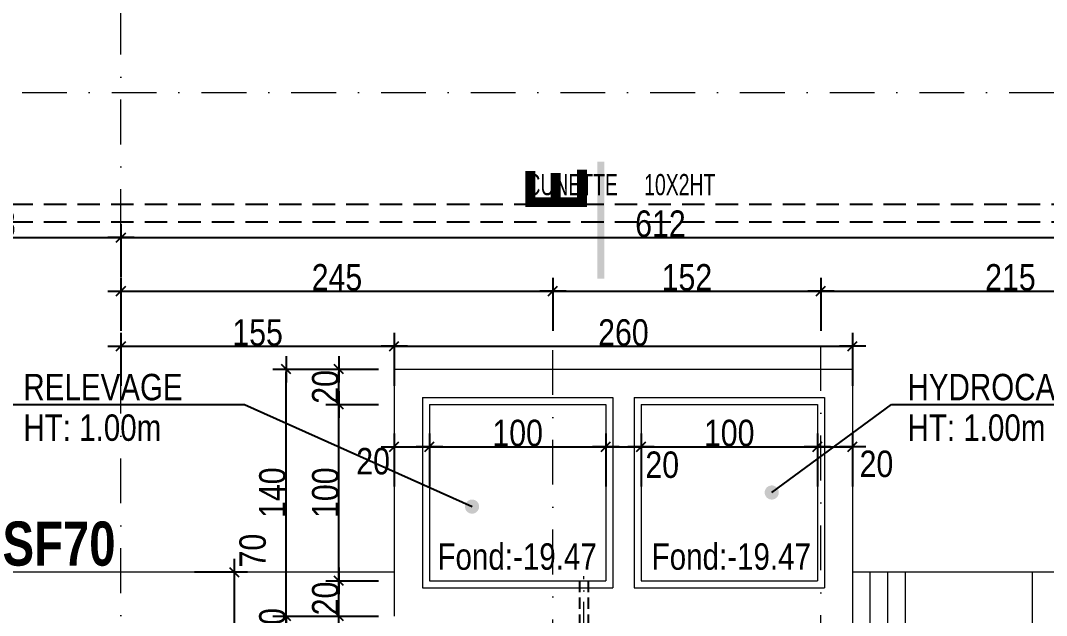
# Model space of a CAD drawing. Header units: centimetres. Extents: x -14085 to 643619, y -47998 to 35592.
# Drawn here: x 54485 to 55067, y 3847 to 4184 of the extents above; entities that cross this region are included whole.
import ezdxf
from ezdxf.enums import TextEntityAlignment as Align

# ---------------------------------------------------------------- set-up
doc = ezdxf.new("R2010")
doc.units = ezdxf.units.CM
doc.header["$PDMODE"] = 1
doc.header["$PDSIZE"] = -2
doc.linetypes.add('CACHEX2', pattern=[19.05, 12.7, -6.35])
doc.linetypes.add('TIRETPTX2', pattern=[50.8, 25.4, -12.7, 0, -12.7])
for name, color, linetype in [('01_cote_gen', 4, 'Continuous'), ('01_linteaux', 2, 'Continuous'), ('01_murs_sup', 2, 'CACHEX2'), ('01_texte', 230, 'Continuous'), ('AA_COTES', 2, 'Continuous')]:
    doc.layers.add(name, color=color, linetype=linetype)
doc.layers.add('01_sem', color=42, linetype='Continuous', lineweight=15)
doc.layers.add('01_tram_axes', color=2, linetype='TIRETPTX2', lineweight=9)
doc.styles.add('Arial Narrow', font='ARIALN.TTF')
doc.styles.add('impact', font='impact.ttf')
doc.styles.add('MATTE_TXT', font='arial.ttf')
doc.styles.add('STYLE2', font='ARIALN.TTF')
doc.dimstyles.new('JB50', dxfattribs={"dimscale": 0.1, "dimtxt": 150, "dimasz": 15, "dimexe": 0.1, "dimexo": 0.1, "dimgap": 0.09, "dimtad": 1, "dimdec": 1, "dimdsep": 46, "dimtxsty": 'STYLE2', "dimblk1": 'BOND_G', "dimblk2": 'BOND_D', "dimsah": 1, "dimcen": 1.5, "dimdle": 0.01, "dimse1": 1, "dimse2": 1, "dimclrd": 4, "dimclre": 2, "dimclrt": 6, "dimazin": 2, "dimtfac": 2.333333, "dimtdec": 1, "dimtix": 1, "dimtmove": 2, "dimatfit": 3, "dimldrblk": 'BOND_G', "dimfxl": 1, "dimtolj": 1, "dimtzin": 0, "dimarcsym": 0})

# ---------------------------------------------------------------- blocks, each defined once
blk = doc.blocks.new('BOND_G')
at = {"layer": 'AA_COTES', "color": 0}
for p, q in [((0, -5), (0, 15)), ((5, 0), (-5, 0)), ((1.77, 1.77), (-1.77, -1.77))]:
    blk.add_line(p, q, dxfattribs=at)
blk = doc.blocks.new('BOND_D')
at = {"layer": 'AA_COTES', "color": 0}
for p, q in [((0, 5), (0, -15)), ((5, 0), (-5, 0)), ((-1.77, -1.77), (1.77, 1.77))]:
    blk.add_line(p, q, dxfattribs=at)
blk = doc.blocks.new('*D1565')
at = {"layer": '01_cote_gen', "color": 4, "lineweight": -2, "transparency": 16777216}
blk.add_line((54606.04, 3869.89), (54606.04, 3802.89), dxfattribs=at)
at = {"layer": 'Defpoints', "color": 0, "lineweight": 0, "transparency": 16777216}
for p in [(54589.06, 3871.39), (54586.02, 3801.39), (54606.04, 3801.39)]:
    blk.add_point(p, dxfattribs=at)
at = {"layer": '01_cote_gen', "color": 4, "lineweight": -2, "transparency": 16777216, "xscale": 1.5, "yscale": 1.5, "zscale": 1.5}
for name, p, rotation in [('BOND_G', (54606.04, 3871.39), 90), ('BOND_D', (54606.04, 3801.39), 270)]:
    blk.add_blockref(name, p, dxfattribs=dict(at, rotation=rotation))
at = {"layer": '01_cote_gen', "color": 6, "lineweight": 0, "transparency": 16777216, "insert": (54616.62, 3883.54), "char_height": 15, "attachment_point": 5, "rotation": 90, "style": 'STYLE2'}
blk.add_mtext('\\A1;70', dxfattribs=at)
blk = doc.blocks.new('*D1596')
at = {"layer": '01_cote_gen', "color": 4, "lineweight": -2, "transparency": 16777216}
blk.add_line((54395.37, 4061.21), (54540.37, 4061.21), dxfattribs=at)
at = {"layer": 'Defpoints', "color": 0, "lineweight": 0, "transparency": 16777216}
for p in [(54541.87, 4061.21), (54541.87, 4038.71), (54393.87, 3991.29)]:
    blk.add_point(p, dxfattribs=at)
at = {"layer": '01_cote_gen', "color": 4, "lineweight": -2, "transparency": 16777216, "xscale": 1.5, "yscale": 1.5, "zscale": 1.5, "rotation": 180}
blk.add_blockref('BOND_G', (54393.87, 4061.21), dxfattribs=at)
at = {"layer": '01_cote_gen', "color": 4, "lineweight": -2, "transparency": 16777216, "xscale": 1.5, "yscale": 1.5, "zscale": 1.5}
blk.add_blockref('BOND_D', (54541.87, 4061.21), dxfattribs=at)
at = {"layer": '01_cote_gen', "color": 6, "lineweight": 0, "transparency": 16777216, "insert": (54467.87, 4068.88), "char_height": 15, "attachment_point": 5, "style": 'STYLE2'}
blk.add_mtext('\\A1;148', dxfattribs=at)
blk = doc.blocks.new('*D1597')
at = {"layer": '01_cote_gen', "color": 4, "lineweight": -2, "transparency": 16777216}
blk.add_line((54543.37, 4061.21), (55152.37, 4061.21), dxfattribs=at)
at = {"layer": 'Defpoints', "color": 0, "lineweight": 0, "transparency": 16777216}
for p in [(55153.87, 4061.21), (54541.87, 4053.59), (55153.87, 4040.75)]:
    blk.add_point(p, dxfattribs=at)
at = {"layer": '01_cote_gen', "color": 4, "lineweight": -2, "transparency": 16777216, "xscale": 1.5, "yscale": 1.5, "zscale": 1.5, "rotation": 180}
blk.add_blockref('BOND_G', (54541.87, 4061.21), dxfattribs=at)
at = {"layer": '01_cote_gen', "color": 4, "lineweight": -2, "transparency": 16777216, "xscale": 1.5, "yscale": 1.5, "zscale": 1.5}
blk.add_blockref('BOND_D', (55153.87, 4061.21), dxfattribs=at)
at = {"layer": '01_cote_gen', "color": 6, "lineweight": 0, "transparency": 16777216, "insert": (54847.87, 4068.88), "char_height": 15, "attachment_point": 5, "style": 'STYLE2'}
blk.add_mtext('\\A1;612', dxfattribs=at)
blk = doc.blocks.new('*D1598')
at = {"layer": '01_cote_gen', "color": 4, "lineweight": -2, "transparency": 16777216}
blk.add_line((54543.37, 4030.79), (54785.37, 4030.79), dxfattribs=at)
at = {"layer": 'Defpoints', "color": 0, "lineweight": 0, "transparency": 16777216}
for p in [(54786.87, 4030.79), (54541.87, 4021.74), (54786.87, 4004.4)]:
    blk.add_point(p, dxfattribs=at)
at = {"layer": '01_cote_gen', "color": 4, "lineweight": -2, "transparency": 16777216, "xscale": 1.5, "yscale": 1.5, "zscale": 1.5, "rotation": 180}
blk.add_blockref('BOND_G', (54541.87, 4030.79), dxfattribs=at)
at = {"layer": '01_cote_gen', "color": 4, "lineweight": -2, "transparency": 16777216, "xscale": 1.5, "yscale": 1.5, "zscale": 1.5}
blk.add_blockref('BOND_D', (54786.87, 4030.79), dxfattribs=at)
at = {"layer": '01_cote_gen', "color": 6, "lineweight": 0, "transparency": 16777216, "insert": (54664.37, 4038.45), "char_height": 15, "attachment_point": 5, "style": 'STYLE2'}
blk.add_mtext('\\A1;245', dxfattribs=at)
blk = doc.blocks.new('*D1599')
at = {"layer": '01_cote_gen', "color": 4, "lineweight": -2, "transparency": 16777216}
blk.add_line((54788.37, 4030.79), (54937.39, 4030.79), dxfattribs=at)
at = {"layer": 'Defpoints', "color": 0, "lineweight": 0, "transparency": 16777216}
for p in [(54938.89, 4030.79), (54786.87, 4008.29), (54938.89, 4005.96)]:
    blk.add_point(p, dxfattribs=at)
at = {"layer": '01_cote_gen', "color": 4, "lineweight": -2, "transparency": 16777216, "xscale": 1.5, "yscale": 1.5, "zscale": 1.5, "rotation": 180}
blk.add_blockref('BOND_G', (54786.87, 4030.79), dxfattribs=at)
at = {"layer": '01_cote_gen', "color": 4, "lineweight": -2, "transparency": 16777216, "xscale": 1.5, "yscale": 1.5, "zscale": 1.5}
blk.add_blockref('BOND_D', (54938.89, 4030.79), dxfattribs=at)
at = {"layer": '01_cote_gen', "color": 6, "lineweight": 0, "transparency": 16777216, "insert": (54862.88, 4038.45), "char_height": 15, "attachment_point": 5, "style": 'STYLE2'}
blk.add_mtext('\\A1;152', dxfattribs=at)
blk = doc.blocks.new('*D1600')
at = {"layer": '01_cote_gen', "color": 4, "lineweight": -2, "transparency": 16777216}
blk.add_line((54940.39, 4030.79), (55152.37, 4030.79), dxfattribs=at)
at = {"layer": 'Defpoints', "color": 0, "lineweight": 0, "transparency": 16777216}
for p in [(55153.87, 4030.79), (54938.89, 4023.29), (55153.87, 4013.52)]:
    blk.add_point(p, dxfattribs=at)
at = {"layer": '01_cote_gen', "color": 4, "lineweight": -2, "transparency": 16777216, "xscale": 1.5, "yscale": 1.5, "zscale": 1.5, "rotation": 180}
blk.add_blockref('BOND_G', (54938.89, 4030.79), dxfattribs=at)
at = {"layer": '01_cote_gen', "color": 4, "lineweight": -2, "transparency": 16777216, "xscale": 1.5, "yscale": 1.5, "zscale": 1.5}
blk.add_blockref('BOND_D', (55153.87, 4030.79), dxfattribs=at)
at = {"layer": '01_cote_gen', "color": 6, "lineweight": 0, "transparency": 16777216, "insert": (55046.38, 4038.45), "char_height": 15, "attachment_point": 5, "style": 'STYLE2'}
blk.add_mtext('\\A1;215', dxfattribs=at)
blk = doc.blocks.new('*D1997')
at = {"layer": '01_cote_gen', "color": 4, "lineweight": -2, "ltscale": 0.2, "transparency": 16777216}
blk.add_line((54543.37, 3999.5), (54695.37, 3999.5), dxfattribs=at)
at = {"layer": 'Defpoints', "color": 0, "lineweight": 0, "ltscale": 0.2, "transparency": 16777216}
for p in [(54696.87, 3999.5), (54541.87, 3973.35), (54696.87, 3973.35)]:
    blk.add_point(p, dxfattribs=at)
at = {"layer": '01_cote_gen', "color": 4, "lineweight": -2, "ltscale": 0.2, "transparency": 16777216, "xscale": 1.5, "yscale": 1.5, "zscale": 1.5, "rotation": 180}
blk.add_blockref('BOND_G', (54541.87, 3999.5), dxfattribs=at)
at = {"layer": '01_cote_gen', "color": 4, "lineweight": -2, "ltscale": 0.2, "transparency": 16777216, "xscale": 1.5, "yscale": 1.5, "zscale": 1.5}
blk.add_blockref('BOND_D', (54696.87, 3999.5), dxfattribs=at)
at = {"layer": '01_cote_gen', "color": 6, "lineweight": 0, "ltscale": 0.2, "transparency": 16777216, "insert": (54619.37, 4007.17), "char_height": 15, "attachment_point": 5, "style": 'STYLE2'}
blk.add_mtext('\\A1;155', dxfattribs=at)
blk = doc.blocks.new('*D1998')
at = {"layer": '01_cote_gen', "color": 4, "lineweight": -2, "ltscale": 0.2, "transparency": 16777216}
blk.add_line((54698.37, 3999.5), (54955.37, 3999.5), dxfattribs=at)
at = {"layer": 'Defpoints', "color": 0, "lineweight": 0, "ltscale": 0.2, "transparency": 16777216}
for p in [(54956.87, 3999.5), (54696.87, 3977), (54956.87, 3977)]:
    blk.add_point(p, dxfattribs=at)
at = {"layer": '01_cote_gen', "color": 4, "lineweight": -2, "ltscale": 0.2, "transparency": 16777216, "xscale": 1.5, "yscale": 1.5, "zscale": 1.5, "rotation": 180}
blk.add_blockref('BOND_G', (54696.87, 3999.5), dxfattribs=at)
at = {"layer": '01_cote_gen', "color": 4, "lineweight": -2, "ltscale": 0.2, "transparency": 16777216, "xscale": 1.5, "yscale": 1.5, "zscale": 1.5}
blk.add_blockref('BOND_D', (54956.87, 3999.5), dxfattribs=at)
at = {"layer": '01_cote_gen', "color": 6, "lineweight": 0, "ltscale": 0.2, "transparency": 16777216, "insert": (54826.87, 4007.17), "char_height": 15, "attachment_point": 5, "style": 'STYLE2'}
blk.add_mtext('\\A1;260', dxfattribs=at)
blk = doc.blocks.new('*D1999')
at = {"layer": '01_cote_gen', "color": 4, "lineweight": -2, "ltscale": 0.2, "transparency": 16777216}
blk.add_line((54698.37, 3942.5), (54715.37, 3942.5), dxfattribs=at)
at = {"layer": 'Defpoints', "color": 0, "lineweight": 0, "ltscale": 0.2, "transparency": 16777216}
for p in [(54696.87, 3954), (54716.87, 3954), (54716.87, 3942.5)]:
    blk.add_point(p, dxfattribs=at)
at = {"layer": '01_cote_gen', "color": 4, "lineweight": -2, "ltscale": 0.2, "transparency": 16777216, "xscale": 1.5, "yscale": 1.5, "zscale": 1.5, "rotation": 180}
blk.add_blockref('BOND_G', (54696.87, 3942.5), dxfattribs=at)
at = {"layer": '01_cote_gen', "color": 4, "lineweight": -2, "ltscale": 0.2, "transparency": 16777216, "xscale": 1.5, "yscale": 1.5, "zscale": 1.5}
blk.add_blockref('BOND_D', (54716.87, 3942.5), dxfattribs=at)
at = {"layer": '01_cote_gen', "color": 6, "lineweight": 0, "ltscale": 0.2, "transparency": 16777216, "insert": (54684.87, 3934.17), "char_height": 15, "attachment_point": 5, "style": 'STYLE2'}
blk.add_mtext('\\A1;20', dxfattribs=at)
blk = doc.blocks.new('*D2000')
at = {"layer": '01_cote_gen', "color": 4, "lineweight": -2, "ltscale": 0.2, "transparency": 16777216}
blk.add_line((54718.37, 3942.5), (54815.37, 3942.5), dxfattribs=at)
at = {"layer": 'Defpoints', "color": 0, "lineweight": 0, "ltscale": 0.2, "transparency": 16777216}
for p in [(54716.87, 3954), (54816.87, 3942.5), (54816.87, 3942.5)]:
    blk.add_point(p, dxfattribs=at)
at = {"layer": '01_cote_gen', "color": 4, "lineweight": -2, "ltscale": 0.2, "transparency": 16777216, "xscale": 1.5, "yscale": 1.5, "zscale": 1.5, "rotation": 180}
blk.add_blockref('BOND_G', (54716.87, 3942.5), dxfattribs=at)
at = {"layer": '01_cote_gen', "color": 4, "lineweight": -2, "ltscale": 0.2, "transparency": 16777216, "xscale": 1.5, "yscale": 1.5, "zscale": 1.5}
blk.add_blockref('BOND_D', (54816.87, 3942.5), dxfattribs=at)
at = {"layer": '01_cote_gen', "color": 6, "lineweight": 0, "ltscale": 0.2, "transparency": 16777216, "insert": (54766.87, 3950.17), "char_height": 15, "attachment_point": 5, "style": 'STYLE2'}
blk.add_mtext('\\A1;100', dxfattribs=at)
blk = doc.blocks.new('*D2001')
at = {"layer": '01_cote_gen', "color": 4, "lineweight": -2, "ltscale": 0.2, "transparency": 16777216}
blk.add_line((54818.37, 3942.5), (54835.37, 3942.5), dxfattribs=at)
at = {"layer": 'Defpoints', "color": 0, "lineweight": 0, "ltscale": 0.2, "transparency": 16777216}
for p in [(54816.87, 3942.5), (54836.87, 3942.5), (54836.87, 3942.5)]:
    blk.add_point(p, dxfattribs=at)
at = {"layer": '01_cote_gen', "color": 4, "lineweight": -2, "ltscale": 0.2, "transparency": 16777216, "xscale": 1.5, "yscale": 1.5, "zscale": 1.5, "rotation": 180}
blk.add_blockref('BOND_G', (54816.87, 3942.5), dxfattribs=at)
at = {"layer": '01_cote_gen', "color": 4, "lineweight": -2, "ltscale": 0.2, "transparency": 16777216, "xscale": 1.5, "yscale": 1.5, "zscale": 1.5}
blk.add_blockref('BOND_D', (54836.87, 3942.5), dxfattribs=at)
at = {"layer": '01_cote_gen', "color": 6, "lineweight": 0, "ltscale": 0.2, "transparency": 16777216, "insert": (54848.87, 3932.17), "char_height": 15, "attachment_point": 5, "style": 'STYLE2'}
blk.add_mtext('\\A1;20', dxfattribs=at)
blk = doc.blocks.new('*D2002')
at = {"layer": '01_cote_gen', "color": 4, "lineweight": -2, "ltscale": 0.2, "transparency": 16777216}
blk.add_line((54838.37, 3942.5), (54935.37, 3942.5), dxfattribs=at)
at = {"layer": 'Defpoints', "color": 0, "lineweight": 0, "ltscale": 0.2, "transparency": 16777216}
for p in [(54836.87, 3942.5), (54936.87, 3942.5), (54936.87, 3942.5)]:
    blk.add_point(p, dxfattribs=at)
at = {"layer": '01_cote_gen', "color": 4, "lineweight": -2, "ltscale": 0.2, "transparency": 16777216, "xscale": 1.5, "yscale": 1.5, "zscale": 1.5, "rotation": 180}
blk.add_blockref('BOND_G', (54836.87, 3942.5), dxfattribs=at)
at = {"layer": '01_cote_gen', "color": 4, "lineweight": -2, "ltscale": 0.2, "transparency": 16777216, "xscale": 1.5, "yscale": 1.5, "zscale": 1.5}
blk.add_blockref('BOND_D', (54936.87, 3942.5), dxfattribs=at)
at = {"layer": '01_cote_gen', "color": 6, "lineweight": 0, "ltscale": 0.2, "transparency": 16777216, "insert": (54886.87, 3950.17), "char_height": 15, "attachment_point": 5, "style": 'STYLE2'}
blk.add_mtext('\\A1;100', dxfattribs=at)
blk = doc.blocks.new('*D2003')
at = {"layer": '01_cote_gen', "color": 4, "lineweight": -2, "ltscale": 0.2, "transparency": 16777216}
blk.add_line((54938.37, 3942.5), (54955.37, 3942.5), dxfattribs=at)
at = {"layer": 'Defpoints', "color": 0, "lineweight": 0, "ltscale": 0.2, "transparency": 16777216}
for p in [(54936.87, 3942.5), (54956.87, 3942.5), (54956.87, 3942.5)]:
    blk.add_point(p, dxfattribs=at)
at = {"layer": '01_cote_gen', "color": 4, "lineweight": -2, "ltscale": 0.2, "transparency": 16777216, "xscale": 1.5, "yscale": 1.5, "zscale": 1.5, "rotation": 180}
blk.add_blockref('BOND_G', (54936.87, 3942.5), dxfattribs=at)
at = {"layer": '01_cote_gen', "color": 4, "lineweight": -2, "ltscale": 0.2, "transparency": 16777216, "xscale": 1.5, "yscale": 1.5, "zscale": 1.5}
blk.add_blockref('BOND_D', (54956.87, 3942.5), dxfattribs=at)
at = {"layer": '01_cote_gen', "color": 6, "lineweight": 0, "ltscale": 0.2, "transparency": 16777216, "insert": (54970.37, 3932.67), "char_height": 15, "attachment_point": 5, "style": 'STYLE2'}
blk.add_mtext('\\A1;20', dxfattribs=at)
blk = doc.blocks.new('*D2004')
at = {"layer": '01_cote_gen', "color": 4, "lineweight": -2, "ltscale": 0.2, "transparency": 16777216}
blk.add_line((54635.5, 3847.89), (54635.5, 3984.89), dxfattribs=at)
at = {"layer": 'Defpoints', "color": 0, "lineweight": 0, "ltscale": 0.2, "transparency": 16777216}
for p in [(54635.5, 3986.39), (54696.87, 3986.39), (54696.87, 3846.39)]:
    blk.add_point(p, dxfattribs=at)
at = {"layer": '01_cote_gen', "color": 4, "lineweight": -2, "ltscale": 0.2, "transparency": 16777216, "xscale": 1.5, "yscale": 1.5, "zscale": 1.5}
for name, p, rotation in [('BOND_D', (54635.5, 3986.39), 90), ('BOND_G', (54635.5, 3846.39), 270)]:
    blk.add_blockref(name, p, dxfattribs=dict(at, rotation=rotation))
at = {"layer": '01_cote_gen', "color": 6, "lineweight": 0, "ltscale": 0.2, "transparency": 16777216, "insert": (54627.83, 3916.39), "char_height": 15, "attachment_point": 5, "rotation": 90, "style": 'STYLE2'}
blk.add_mtext('\\A1;140', dxfattribs=at)
blk = doc.blocks.new('*D2005')
at = {"layer": '01_cote_gen', "color": 4, "lineweight": -2, "ltscale": 0.2, "transparency": 16777216}
for p, q in [((54635.5, 3847.89), (54635.5, 3849.39)), ((54635.5, 3846.39), (54635.5, 3836.39)), ((54635.5, 3834.89), (54635.5, 3833.39))]:
    blk.add_line(p, q, dxfattribs=at)
at = {"layer": 'Defpoints', "color": 0, "lineweight": 0, "ltscale": 0.2, "transparency": 16777216}
for p in [(54658, 3846.39), (54635.5, 3836.39), (54649.5, 3836.39)]:
    blk.add_point(p, dxfattribs=at)
at = {"layer": '01_cote_gen', "color": 4, "lineweight": -2, "ltscale": 0.2, "transparency": 16777216, "xscale": 1.5, "yscale": 1.5, "zscale": 1.5}
for name, p, rotation in [('BOND_G', (54635.5, 3846.39), 270), ('BOND_D', (54635.5, 3836.39), 90)]:
    blk.add_blockref(name, p, dxfattribs=dict(at, rotation=rotation))
at = {"layer": '01_cote_gen', "color": 6, "lineweight": 0, "ltscale": 0.2, "transparency": 16777216, "insert": (54627.83, 3841.39), "char_height": 15, "attachment_point": 5, "rotation": 90, "style": 'STYLE2'}
blk.add_mtext('\\A1;10', dxfattribs=at)
blk = doc.blocks.new('*D2006')
at = {"layer": '01_cote_gen', "color": 4, "lineweight": -2, "ltscale": 0.2, "transparency": 16777216}
blk.add_line((54665.5, 3867.89), (54665.5, 3964.89), dxfattribs=at)
at = {"layer": 'Defpoints', "color": 0, "lineweight": 0, "ltscale": 0.2, "transparency": 16777216}
for p in [(54665.5, 3966.39), (54729.5, 3966.39), (54729.5, 3866.39)]:
    blk.add_point(p, dxfattribs=at)
at = {"layer": '01_cote_gen', "color": 4, "lineweight": -2, "ltscale": 0.2, "transparency": 16777216, "xscale": 1.5, "yscale": 1.5, "zscale": 1.5}
for name, p, rotation in [('BOND_D', (54665.5, 3966.39), 90), ('BOND_G', (54665.5, 3866.39), 270)]:
    blk.add_blockref(name, p, dxfattribs=dict(at, rotation=rotation))
at = {"layer": '01_cote_gen', "color": 6, "lineweight": 0, "ltscale": 0.2, "transparency": 16777216, "insert": (54657.83, 3916.39), "char_height": 15, "attachment_point": 5, "rotation": 90, "style": 'STYLE2'}
blk.add_mtext('\\A1;100', dxfattribs=at)
blk = doc.blocks.new('*D2007')
at = {"layer": '01_cote_gen', "color": 4, "lineweight": -2, "ltscale": 0.2, "transparency": 16777216}
blk.add_line((54665.5, 3967.89), (54665.5, 3984.89), dxfattribs=at)
at = {"layer": 'Defpoints', "color": 0, "lineweight": 0, "ltscale": 0.2, "transparency": 16777216}
for p in [(54665.5, 3986.39), (54712, 3986.39), (54681, 3966.39)]:
    blk.add_point(p, dxfattribs=at)
at = {"layer": '01_cote_gen', "color": 4, "lineweight": -2, "ltscale": 0.2, "transparency": 16777216, "xscale": 1.5, "yscale": 1.5, "zscale": 1.5}
for name, p, rotation in [('BOND_D', (54665.5, 3986.39), 90), ('BOND_G', (54665.5, 3966.39), 270)]:
    blk.add_blockref(name, p, dxfattribs=dict(at, rotation=rotation))
at = {"layer": '01_cote_gen', "color": 6, "lineweight": 0, "ltscale": 0.2, "transparency": 16777216, "insert": (54657.83, 3976.39), "char_height": 15, "attachment_point": 5, "rotation": 90, "style": 'STYLE2'}
blk.add_mtext('\\A1;20', dxfattribs=at)
blk = doc.blocks.new('*D2008')
at = {"layer": '01_cote_gen', "color": 4, "lineweight": -2, "ltscale": 0.2, "transparency": 16777216}
blk.add_line((54665.5, 3847.89), (54665.5, 3864.89), dxfattribs=at)
at = {"layer": 'Defpoints', "color": 0, "lineweight": 0, "ltscale": 0.2, "transparency": 16777216}
for p in [(54665.5, 3866.39), (54688, 3866.39), (54707, 3846.39)]:
    blk.add_point(p, dxfattribs=at)
at = {"layer": '01_cote_gen', "color": 4, "lineweight": -2, "ltscale": 0.2, "transparency": 16777216, "xscale": 1.5, "yscale": 1.5, "zscale": 1.5}
for name, p, rotation in [('BOND_D', (54665.5, 3866.39), 90), ('BOND_G', (54665.5, 3846.39), 270)]:
    blk.add_blockref(name, p, dxfattribs=dict(at, rotation=rotation))
at = {"layer": '01_cote_gen', "color": 6, "lineweight": 0, "ltscale": 0.2, "transparency": 16777216, "insert": (54657.83, 3856.39), "char_height": 15, "attachment_point": 5, "rotation": 90, "style": 'STYLE2'}
blk.add_mtext('\\A1;20', dxfattribs=at)

msp = doc.modelspace()

# ---------------------------------------------------------------- linework, layer by layer
at = {"layer": '01_linteaux', "linetype": 'CACHEX2', "ltscale": 0.5}
for p, q in [((54801.87, 3866.39), (54801.87, 3821.39)), ((54806.87, 3866.39), (54806.87, 3821.39))]:
    msp.add_line(p, q, dxfattribs=at)
at = {"layer": '01_murs_sup'}
for p, q in [((56777.83, 4079.87), (52428.87, 4079.87)), ((56777.83, 4069.87), (52428.87, 4069.87))]:
    msp.add_line(p, q, dxfattribs=at)
at = {"layer": '01_sem', "lineweight": 0}
for p, q in [((54696.87, 3986.39), (54696.87, 3846.39)), ((54696.87, 3986.39), (54956.87, 3986.39)), ((54956.87, 3986.39), (54956.87, 3776.39)), ((54712.87, 3970.39), (54820.87, 3970.39)), ((54712.87, 3970.39), (54712.87, 3862.39)), ((54820.87, 3970.39), (54820.87, 3862.39)), ((54832.87, 3970.39), (54940.87, 3970.39)), ((54832.87, 3970.39), (54832.87, 3862.39)), ((54940.87, 3970.39), (54940.87, 3862.39)), ((54716.87, 3966.39), (54716.87, 3866.39)), ((54716.87, 3966.39), (54816.87, 3966.39)), ((54816.87, 3966.39), (54816.87, 3866.39)), ((54836.87, 3966.39), (54836.87, 3866.39)), ((54836.87, 3966.39), (54936.87, 3966.39)), ((54936.87, 3966.39), (54936.87, 3866.39)), ((54696.87, 3871.39), (54448.87, 3871.39)), ((55078.87, 3871.39), (54956.87, 3871.39)), ((54966.87, 3801.39), (54966.87, 3871.39)), ((54976.87, 3801.39), (54976.87, 3871.39)), ((54986.87, 3801.39), (54986.87, 3871.39)), ((55058.87, 3801.39), (55058.87, 3871.39)), ((54716.87, 3866.39), (54816.87, 3866.39)), ((54836.87, 3866.39), (54936.87, 3866.39)), ((54712.87, 3862.39), (54820.87, 3862.39)), ((54832.87, 3862.39), (54940.87, 3862.39))]:
    msp.add_line(p, q, dxfattribs=at)
at = {"layer": '01_texte'}
for p, q in [((54477.5, 3966.5), (54612, 3966.5)), ((54612, 3966.5), (54741, 3908.5)), ((54911, 3916.5), (54979, 3966.5)), ((54979, 3966.5), (55131.5, 3966.5))]:
    msp.add_line(p, q, dxfattribs=at)
at = {"layer": '01_texte', "const_width": 4}
msp.add_lwpolyline([(54814, 4104.19), (54814, 4037.81)], dxfattribs=at)
for points in [[(54909, 3916.5, 1), (54913, 3916.5, 1)], [(54739, 3908.5, 1), (54743, 3908.5, 1)]]:
    msp.add_lwpolyline(points, format="xyb", close=True, dxfattribs=at)
at = {"layer": '01_tram_axes'}
for p, q in [((54541.87, 2230.67), (54541.87, 5716.04)), ((49904.77, 4143.39), (57545.8, 4143.39)), ((54786.87, 3666.46), (54786.87, 4008.29)), ((54938.89, 3414.35), (54938.89, 4007.87))]:
    msp.add_line(p, q, dxfattribs=at)
at = {"layer": '01_tram_axes', "ltscale": 0.5}
msp.add_line((54804.37, 3816.26), (54804.37, 3869.02), dxfattribs=at)

# ---------------------------------------------------------------- texts
at = {"layer": '01_texte', "style": 'impact'}
msp.add_text('E', height=35, rotation=90, dxfattribs=at).set_placement((54816.68, 4101.03), align=Align.BOTTOM_RIGHT)
at = {"layer": '01_texte', "style": 'Arial Narrow', "width": 0.8}
for s, p in [('CUNETTE', (54797.78, 4081.54)), ('10X2HT', (54858.82, 4081.54))]:
    msp.add_text(s, height=12, dxfattribs=at).set_placement(p, align=Align.BOTTOM_CENTER)
at = {"layer": '01_texte', "style": 'MATTE_TXT', "width": 0.8}
for s, p in [('RELEVAGE', (54486.5, 3964.3)), ('HYDROCARBURE', (54988, 3964.3)), ('HT: 1.00m', (54486.5, 3941.3)), ('HT: 1.00m', (54988, 3941.3)), ('Fond:-19.47', (54721.37, 3868.19)), ('Fond:-19.47', (54842.87, 3868.19))]:
    msp.add_text(s, height=15, dxfattribs=at).set_placement(p, align=Align.BOTTOM_LEFT)
at = {"layer": '01_texte', "style": 'impact'}
msp.add_text('SF70', height=25, dxfattribs=at).set_placement((54538.78, 3867.53), align=Align.BOTTOM_RIGHT)

# ---------------------------------------------------------------- dimensions: what is measured, and where the dimension line sits
at = {"layer": '01_cote_gen', "lineweight": 0}
for base, p1, p2, picture, middle in [((54541.87, 4061.21), (54393.87, 3991.29), (54541.87, 4038.71), '*D1596', (54467.87, 4068.88)), ((55153.87, 4061.21), (54541.87, 4053.59), (55153.87, 4040.75), '*D1597', (54847.87, 4068.88)), ((54786.87, 4030.79), (54541.87, 4021.74), (54786.87, 4004.4), '*D1598', (54664.37, 4038.45)), ((54938.89, 4030.79), (54786.87, 4008.29), (54938.89, 4005.96), '*D1599', (54862.88, 4038.45)), ((55153.87, 4030.79), (54938.89, 4023.29), (55153.87, 4013.52), '*D1600', (55046.38, 4038.45))]:
    dim = msp.add_linear_dim(base=base, p1=p1, p2=p2, dimstyle='JB50', dxfattribs=at)
    dim.commit()
    dim.dimension.update_dxf_attribs({"geometry": picture, "text_midpoint": middle})
at = {"layer": '01_cote_gen', "lineweight": 0, "ltscale": 0.2}
for base, p1, p2, picture, middle in [((54696.87, 3999.5), (54541.87, 3973.35), (54696.87, 3973.35), '*D1997', (54619.37, 4007.17)), ((54956.87, 3999.5), (54696.87, 3977), (54956.87, 3977), '*D1998', (54826.87, 4007.17)), ((54816.87, 3942.5), (54716.87, 3954), (54816.87, 3942.5), '*D2000', (54766.87, 3950.17)), ((54936.87, 3942.5), (54836.87, 3942.5), (54936.87, 3942.5), '*D2002', (54886.87, 3950.17))]:
    dim = msp.add_linear_dim(base=base, p1=p1, p2=p2, dimstyle='JB50', dxfattribs=at)
    dim.commit()
    dim.dimension.update_dxf_attribs({"geometry": picture, "text_midpoint": middle})
for base, p1, p2, picture, middle in [((54635.5, 3986.39), (54696.87, 3846.39), (54696.87, 3986.39), '*D2004', (54627.83, 3916.39)), ((54665.5, 3986.39), (54681, 3966.39), (54712, 3986.39), '*D2007', (54657.83, 3976.39)), ((54665.5, 3966.39), (54729.5, 3866.39), (54729.5, 3966.39), '*D2006', (54657.83, 3916.39)), ((54665.5, 3866.39), (54707, 3846.39), (54688, 3866.39), '*D2008', (54657.83, 3856.39)), ((54635.5, 3836.39), (54658, 3846.39), (54649.5, 3836.39), '*D2005', (54627.83, 3841.39))]:
    dim = msp.add_linear_dim(base=base, p1=p1, p2=p2, angle=90, dimstyle='JB50', dxfattribs=at)
    dim.commit()
    dim.dimension.update_dxf_attribs({"geometry": picture, "text_midpoint": middle})
for base, p1, p2, picture, middle in [((54716.87, 3942.5), (54696.87, 3954), (54716.87, 3954), '*D1999', (54684.87, 3934.17)), ((54836.87, 3942.5), (54816.87, 3942.5), (54836.87, 3942.5), '*D2001', (54848.87, 3932.17)), ((54956.87, 3942.5), (54936.87, 3942.5), (54956.87, 3942.5), '*D2003', (54970.37, 3932.67))]:
    dim = msp.add_linear_dim(base=base, p1=p1, p2=p2, dimstyle='JB50', dxfattribs=at)
    dim.commit()
    dim.dimension.update_dxf_attribs({"geometry": picture, "text_midpoint": middle, "dimtype": 160})
at = {"layer": '01_cote_gen', "lineweight": 0}
dim = msp.add_linear_dim(base=(54606.04, 3801.39), p1=(54589.06, 3871.39), p2=(54586.02, 3801.39), angle=90, dimstyle='JB50', dxfattribs=at)
dim.commit()
dim.dimension.update_dxf_attribs({"geometry": '*D1565', "text_midpoint": (54616.62, 3883.54), "dimtype": 160})

doc.saveas('drawing.dxf')
